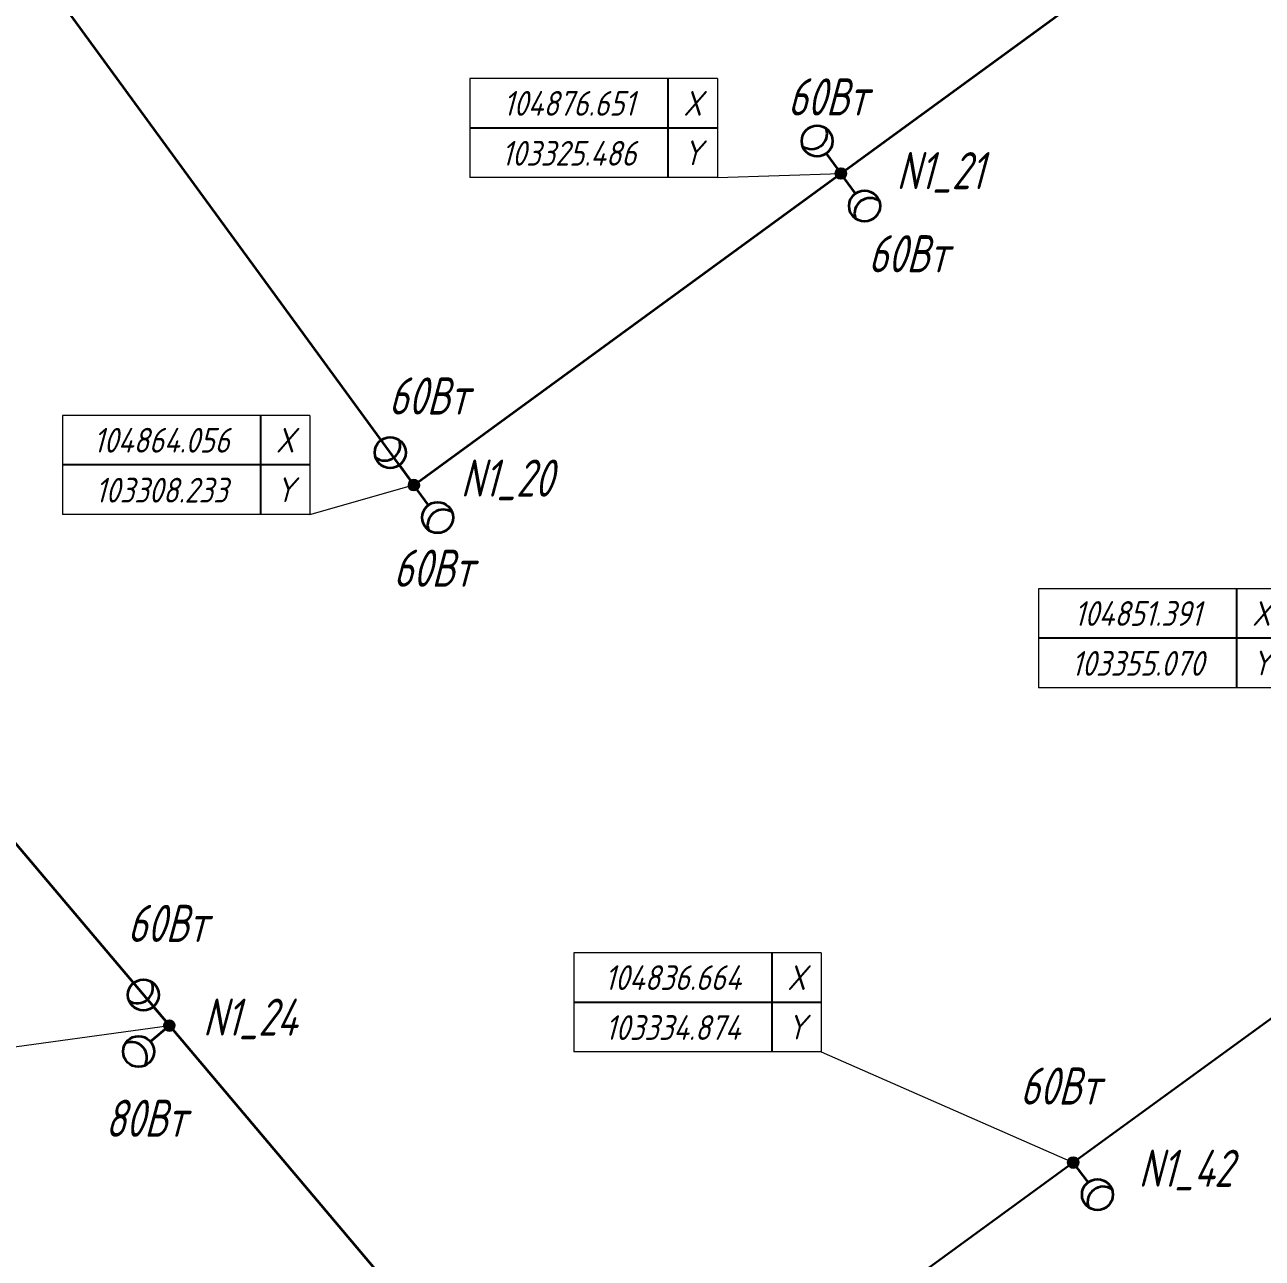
# Model space of a CAD drawing. Header units: millimetres. Extents: x 103224660 to 103518869, y 104697762 to 104995758.
# Drawn here: x 103292506 to 103342513, y 104832794 to 104882664 of the extents above; entities that cross this region are included whole.
import ezdxf
from ezdxf.enums import TextEntityAlignment as Align

# ---------------------------------------------------------------- set-up
doc = ezdxf.new("R2010")
doc.units = ezdxf.units.MM
doc.set_wipeout_variables(frame=1)
doc.layers.add('0 @ 1', color=7, linetype='Continuous')
for name, color, linetype, lineweight in [('ЭО_Воздушная линия', 10, 'Continuous', 35), ('ЭО_Кабельная линия', 3, 'ID_N', 30), ('ЭО_Пл_Опора', 10, 'Continuous', 35), ('ЭО_Пл_Опора_Светильники', 10, 'Continuous', 35), ('ЭО_Пл_Светильники', 10, 'Continuous', 25), ('ЭО_Пл_Светильники_Текст', 10, 'Continuous', 20), ('ЭС_Координата', 7, 'Continuous', 25)]:
    doc.layers.add(name, color=color, linetype=linetype, lineweight=lineweight)
doc.styles.add('ПБГС', font='simplex.shx', dxfattribs={"width": 0.8, "oblique": 15})
doc.linetypes.add('ID_N', pattern='A,0,3,-3,["N",ПБГС,S=1.2,R=0,X=-1,Y=-0.5],-3,6', length=15)

# ---------------------------------------------------------------- blocks, each defined once
blk = doc.blocks.new('промежуточная')
h = blk.add_hatch(color=255)
edge = h.paths.add_edge_path()
edge.add_arc((0, 0), 0.833, 0, 360)
at = {"lineweight": 30}
blk.add_circle((0, 0), 0.833, dxfattribs=at)
blk = doc.blocks.new('*U104')
at = {"layer": 'ЭО_Пл_Светильники'}
blk.add_line((0, 2), (0, 0), dxfattribs=at)
at = {"layer": 'ЭО_Пл_Светильники', "linetype": 'ByBlock', "xscale": 250, "yscale": 250, "zscale": 250}
blk.add_blockref('промежуточная', (0, 0), dxfattribs=at)
at = {"style": 'ПБГС', "oblique": 15, "width": 0.7, "flags": 1}
blk.add_attdef('NAME', (0, -6), '', height=3.5, dxfattribs=at)
at = {"layer": 'ЭО_Пл_Светильники_Текст', "style": 'ПБГС', "oblique": 15, "width": 0.7}
blk.add_attdef('N_PYLON', (1358, -408), '', height=1500, dxfattribs=at)
at = {"layer": 'ЭО_Пл_Светильники_Текст', "style": 'ПБГС', "oblique": 15, "width": 0.7, "flags": 1}
for tag, p in [('TYPE', (0, 0)), ('MANUFACTURER', (0, -12)), ('SPECIFICATION_SECTION', (0, -18)), ('POWER', (0, -24)), ('GROUP', (0, -30))]:
    blk.add_attdef(tag, p, '', height=3.5, dxfattribs=at)
blk = doc.blocks.new('*U20')
at = {"layer": 'ЭО_Пл_Светильники'}
blk.add_line((0, 2), (0, 0), dxfattribs=at)
at = {"layer": 'ЭО_Пл_Светильники', "linetype": 'ByBlock', "xscale": 250, "yscale": 250, "zscale": 250}
blk.add_blockref('промежуточная', (0, 0), dxfattribs=at)
at = {"style": 'ПБГС', "oblique": 15, "width": 0.7, "flags": 1}
blk.add_attdef('NAME', (0, -6), '', height=3.5, dxfattribs=at)
at = {"layer": 'ЭО_Пл_Светильники_Текст', "style": 'ПБГС', "oblique": 15, "width": 0.7}
blk.add_attdef('N_PYLON', (2640, -980), '', height=1500, dxfattribs=at)
at = {"layer": 'ЭО_Пл_Светильники_Текст', "style": 'ПБГС', "oblique": 15, "width": 0.7, "flags": 1}
for tag, p in [('TYPE', (0, 0)), ('MANUFACTURER', (0, -12)), ('SPECIFICATION_SECTION', (0, -18)), ('POWER', (0, -24)), ('GROUP', (0, -30))]:
    blk.add_attdef(tag, p, '', height=3.5, dxfattribs=at)
blk = doc.blocks.new('*U88')
at = {"layer": 'ЭО_Пл_Светильники'}
blk.add_line((0, 2), (0, 0), dxfattribs=at)
at = {"layer": 'ЭО_Пл_Светильники', "linetype": 'ByBlock', "xscale": 250, "yscale": 250, "zscale": 250}
blk.add_blockref('промежуточная', (0, 0), dxfattribs=at)
at = {"style": 'ПБГС', "oblique": 15, "width": 0.7, "flags": 1}
blk.add_attdef('NAME', (0, -6), '', height=3.5, dxfattribs=at)
at = {"layer": 'ЭО_Пл_Светильники_Текст', "style": 'ПБГС', "oblique": 15, "width": 0.7}
blk.add_attdef('N_PYLON', (1889, -470), '', height=1500, dxfattribs=at)
at = {"layer": 'ЭО_Пл_Светильники_Текст', "style": 'ПБГС', "oblique": 15, "width": 0.7, "flags": 1}
for tag, p in [('TYPE', (0, 0)), ('MANUFACTURER', (0, -12)), ('SPECIFICATION_SECTION', (0, -18)), ('POWER', (0, -24)), ('GROUP', (0, -30))]:
    blk.add_attdef(tag, p, '', height=3.5, dxfattribs=at)
blk = doc.blocks.new('*U89')
at = {"layer": 'ЭО_Пл_Светильники'}
blk.add_line((0, 2), (0, 0), dxfattribs=at)
at = {"layer": 'ЭО_Пл_Светильники', "linetype": 'ByBlock', "xscale": 250, "yscale": 250, "zscale": 250}
blk.add_blockref('промежуточная', (0, 0), dxfattribs=at)
at = {"style": 'ПБГС', "oblique": 15, "width": 0.7, "flags": 1}
blk.add_attdef('NAME', (0, -6), '', height=3.5, dxfattribs=at)
at = {"layer": 'ЭО_Пл_Светильники_Текст', "style": 'ПБГС', "oblique": 15, "width": 0.7}
blk.add_attdef('N_PYLON', (2246, -634), '', height=1500, dxfattribs=at)
at = {"layer": 'ЭО_Пл_Светильники_Текст', "style": 'ПБГС', "oblique": 15, "width": 0.7, "flags": 1}
for tag, p in [('TYPE', (0, 0)), ('MANUFACTURER', (0, -12)), ('SPECIFICATION_SECTION', (0, -18)), ('POWER', (0, -24)), ('GROUP', (0, -30))]:
    blk.add_attdef(tag, p, '', height=3.5, dxfattribs=at)
blk = doc.blocks.new('*U204')
at = {"layer": 'ЭО_Пл_Опора_Светильники'}
h = blk.add_hatch(color=256, dxfattribs=at)
h.dxf.hatch_style = 1
h.paths.add_polyline_path([(-161, -117, 1), (161, 117, 1)])
blk.add_line((589, -808), (0, 0), dxfattribs=at)
for centre, radius in [((0, 0), 199), ((957, -1313), 625)]:
    blk.add_circle(centre, radius, dxfattribs=at)
blk.add_arc((1178, -1616), 625, 53.5455, 198.6303, dxfattribs=at)
at = {"style": 'ПБГС', "oblique": 15, "width": 0.7, "flags": 1}
for tag, p, height in [('TYPE', (-1704, -2539), 525000), ('NAME', (0, -3506), 875), ('MANUFACTURER', (0, -5006), 875), ('SPECIFICATION_SECTION', (0, -6506), 875), ('GROUP', (0, -9506), 875)]:
    blk.add_attdef(tag, p, '', height=height, dxfattribs=at)
at = {"layer": 'ЭО_Пл_Светильники_Текст', "style": 'ПБГС', "oblique": 15, "width": 0.7}
blk.add_attdef('POWER', (-834, -4112), '', height=1500, dxfattribs=at)
blk = doc.blocks.new('*U210')
at = {"layer": 'ЭО_Пл_Опора_Светильники'}
h = blk.add_hatch(color=256, dxfattribs=at)
h.dxf.hatch_style = 1
h.paths.add_polyline_path([(161, 117, 1), (-161, -117, 1)])
blk.add_line((-590, 807), (0, 0), dxfattribs=at)
for centre, radius in [((-959, 1312), 625), ((0, 0), 199)]:
    blk.add_circle(centre, radius, dxfattribs=at)
blk.add_arc((-1181, 1614), 625, 233.6397, 18.7245, dxfattribs=at)
at = {"style": 'ПБГС', "oblique": 15, "width": 0.7, "flags": 1}
for tag, p, height in [('TYPE', (-1704, -2539), 525000), ('NAME', (0, -3506), 875), ('MANUFACTURER', (0, -5006), 875), ('SPECIFICATION_SECTION', (0, -6506), 875), ('GROUP', (0, -9506), 875)]:
    blk.add_attdef(tag, p, '', height=height, dxfattribs=at)
at = {"layer": 'ЭО_Пл_Светильники_Текст', "style": 'ПБГС', "oblique": 15, "width": 0.7}
blk.add_attdef('POWER', (-1024, 2851), '', height=1500, dxfattribs=at)
blk = doc.blocks.new('*U207')
at = {"layer": 'ЭО_Пл_Опора_Светильники'}
h = blk.add_hatch(color=256, dxfattribs=at)
h.dxf.hatch_style = 1
h.paths.add_polyline_path([(-128, 152, 1), (128, -152, 1)])
blk.add_line((-765, -644), (0, 0), dxfattribs=at)
for centre, radius in [((0, 0), 199), ((-1244, -1046), 625)]:
    blk.add_circle(centre, radius, dxfattribs=at)
blk.add_arc((-1530, -1287), 625, 327.5295, 112.6143, dxfattribs=at)
at = {"style": 'ПБГС', "oblique": 15, "width": 0.7, "flags": 1}
for tag, p, height in [('TYPE', (-1704, -2539), 525000), ('NAME', (0, -3506), 875), ('MANUFACTURER', (0, -5006), 875), ('SPECIFICATION_SECTION', (0, -6506), 875), ('GROUP', (0, -9506), 875)]:
    blk.add_attdef(tag, p, '', height=height, dxfattribs=at)
at = {"layer": 'ЭО_Пл_Светильники_Текст', "style": 'ПБГС', "oblique": 15, "width": 0.7}
blk.add_attdef('POWER', (-2589, -4496), '', height=1500, dxfattribs=at)
blk = doc.blocks.new('*U206')
at = {"layer": 'ЭО_Пл_Опора_Светильники'}
h = blk.add_hatch(color=256, dxfattribs=at)
h.dxf.hatch_style = 1
h.paths.add_polyline_path([(152, 128, 1), (-152, -128, 1)])
blk.add_line((-646, 764), (0, 0), dxfattribs=at)
for centre, radius in [((-1049, 1241), 625), ((0, 0), 199)]:
    blk.add_circle(centre, radius, dxfattribs=at)
blk.add_arc((-1291, 1527), 625, 237.6665, 22.7513, dxfattribs=at)
at = {"style": 'ПБГС', "oblique": 15, "width": 0.7, "flags": 1}
for tag, p, height in [('TYPE', (-1704, -2539), 525000), ('NAME', (0, -3506), 875), ('MANUFACTURER', (0, -5006), 875), ('SPECIFICATION_SECTION', (0, -6506), 875), ('GROUP', (0, -9506), 875)]:
    blk.add_attdef(tag, p, '', height=height, dxfattribs=at)
at = {"layer": 'ЭО_Пл_Светильники_Текст', "style": 'ПБГС', "oblique": 15, "width": 0.7}
blk.add_attdef('POWER', (-1694, 3384), '', height=1500, dxfattribs=at)
blk = doc.blocks.new('*U208')
at = {"layer": 'ЭО_Пл_Опора_Светильники'}
h = blk.add_hatch(color=256, dxfattribs=at)
h.dxf.hatch_style = 1
h.paths.add_polyline_path([(-161, -117, 1), (161, 117, 1)])
blk.add_line((589, -808), (0, 0), dxfattribs=at)
for centre, radius in [((0, 0), 199), ((957, -1313), 625)]:
    blk.add_circle(centre, radius, dxfattribs=at)
blk.add_arc((1178, -1616), 625, 53.5455, 198.6303, dxfattribs=at)
at = {"style": 'ПБГС', "oblique": 15, "width": 0.7, "flags": 1}
for tag, p, height in [('TYPE', (-1704, -2539), 525000), ('NAME', (0, -3506), 875), ('MANUFACTURER', (0, -5006), 875), ('SPECIFICATION_SECTION', (0, -6506), 875), ('GROUP', (0, -9506), 875)]:
    blk.add_attdef(tag, p, '', height=height, dxfattribs=at)
at = {"layer": 'ЭО_Пл_Светильники_Текст', "style": 'ПБГС', "oblique": 15, "width": 0.7}
blk.add_attdef('POWER', (1103, -3993), '', height=1500, dxfattribs=at)
blk = doc.blocks.new('*U209')
at = {"layer": 'ЭО_Пл_Опора_Светильники'}
h = blk.add_hatch(color=256, dxfattribs=at)
h.dxf.hatch_style = 1
h.paths.add_polyline_path([(161, 117, 1), (-161, -117, 1)])
blk.add_line((-590, 807), (0, 0), dxfattribs=at)
for centre, radius in [((-959, 1312), 625), ((0, 0), 199)]:
    blk.add_circle(centre, radius, dxfattribs=at)
blk.add_arc((-1181, 1614), 625, 233.6397, 18.7245, dxfattribs=at)
at = {"style": 'ПБГС', "oblique": 15, "width": 0.7, "flags": 1}
for tag, p, height in [('TYPE', (-1704, -2539), 525000), ('NAME', (0, -3506), 875), ('MANUFACTURER', (0, -5006), 875), ('SPECIFICATION_SECTION', (0, -6506), 875), ('GROUP', (0, -9506), 875)]:
    blk.add_attdef(tag, p, '', height=height, dxfattribs=at)
at = {"layer": 'ЭО_Пл_Светильники_Текст', "style": 'ПБГС', "oblique": 15, "width": 0.7}
blk.add_attdef('POWER', (-2150, 2346), '', height=1500, dxfattribs=at)
blk = doc.blocks.new('*U216')
at = {"layer": 'ЭО_Пл_Опора_Светильники'}
h = blk.add_hatch(color=256, dxfattribs=at)
h.dxf.hatch_style = 1
h.paths.add_polyline_path([(-159, -120, 1), (159, 120, 1)])
blk.add_line((604, -797), (0, 0), dxfattribs=at)
for centre, radius in [((0, 0), 199), ((981, -1295), 625)]:
    blk.add_circle(centre, radius, dxfattribs=at)
blk.add_arc((1208, -1594), 625, 54.6026, 199.6874, dxfattribs=at)
at = {"style": 'ПБГС', "oblique": 15, "width": 0.7, "flags": 1}
for tag, p, height in [('TYPE', (-1704, -2539), 525000), ('NAME', (0, -3506), 875), ('MANUFACTURER', (0, -5006), 875), ('SPECIFICATION_SECTION', (0, -6506), 875), ('GROUP', (0, -9506), 875)]:
    blk.add_attdef(tag, p, '', height=height, dxfattribs=at)
at = {"layer": 'ЭО_Пл_Светильники_Текст', "style": 'ПБГС', "oblique": 15, "width": 0.7}
blk.add_attdef('POWER', (-2150, 2346), '', height=1500, dxfattribs=at)
blk = doc.blocks.new('*U494')
blk.add_wipeout([(-19.24, -2.63), (-19.24, 5.37), (-39.24, 5.37), (-39.24, -2.63)])
at = {"lineweight": 0}
blk.add_line((-19.24, -2.63), (0, 0), dxfattribs=at)
at = {"color": 0, "lineweight": 0, "transparency": 16777216}
for points in [[(-39.24, 5.37), (-39.24, -2.63), (-39.24, -2.63), (-39.24, -2.63)], [(-19.24, 5.37), (-39.24, 5.37)], [(-19.24, 5.37), (-19.24, -2.63), (-19.24, -2.63), (-19.24, -2.63)], [(-19.24, -2.63), (-39.24, -2.63)]]:
    blk.add_lwpolyline(points, dxfattribs=at)
at = {"transparency": 16777216}
for points in [[(-23.24, 5.37), (-23.24, -2.63)], [(-19.24, 1.37), (-39.24, 1.37)]]:
    blk.add_lwpolyline(points, dxfattribs=at)
at = {"color": 250, "transparency": 16777216, "style": 'ПБГС', "oblique": 15, "width": 0.8, "flags": 8}
for tag, p in [('КООРДИНАТАY', (-31.24, 3.37)), ('КООРДИНАТАX', (-31.24, -0.67))]:
    blk.add_attdef(tag, text='', height=2, dxfattribs=at).set_placement(p, align=Align.MIDDLE_CENTER)
at = {"layer": '0 @ 1', "color": 7, "transparency": 16777216, "char_height": 2, "width": 4, "attachment_point": 5, "style": 'ПБГС'}
for s, insert in [('X', (-21.24, 3.37)), ('Y', (-21.24, -0.63))]:
    blk.add_mtext(s, dxfattribs=dict(at, insert=insert))
blk = doc.blocks.new('*U1392')
at = {"layer": 'ЭС_Координата', "lineweight": 70}
ref = blk.add_blockref('*U494', (103298351, 104842200), dxfattribs=dict(at, xscale=500, yscale=500, zscale=500))
ref.add_attrib('КООРДИНАТАX', '103298.351', dxfattribs={"layer": '0 @ 1', "color": 250, "transparency": 16777216, "height": 1000, "style": 'ПБГС', "oblique": 15, "width": 0.8, "flags": 8}).set_placement((103282729, 104841866), align=Align.MIDDLE_CENTER)
ref.add_attrib('КООРДИНАТАY', '104842.200', dxfattribs={"layer": '0 @ 1', "color": 250, "transparency": 16777216, "height": 1000, "style": 'ПБГС', "oblique": 15, "width": 0.8, "flags": 8}).set_placement((103282729, 104843884), align=Align.MIDDLE_CENTER)
blk = doc.blocks.new('*U503')
blk.add_wipeout([(-8.41, -2.38), (-8.41, 5.62), (-28.41, 5.62), (-28.41, -2.38)])
at = {"lineweight": 0}
blk.add_line((-8.41, -2.38), (0, 0), dxfattribs=at)
at = {"color": 0, "lineweight": 0, "transparency": 16777216}
for points in [[(-28.41, 5.62), (-28.41, -2.38), (-28.41, -2.38), (-28.41, -2.38)], [(-8.41, 5.62), (-28.41, 5.62)], [(-8.41, 5.62), (-8.41, -2.38), (-8.41, -2.38), (-8.41, -2.38)], [(-8.41, -2.38), (-28.41, -2.38)]]:
    blk.add_lwpolyline(points, dxfattribs=at)
at = {"transparency": 16777216}
for points in [[(-12.41, 5.62), (-12.41, -2.38)], [(-8.41, 1.62), (-28.41, 1.62)]]:
    blk.add_lwpolyline(points, dxfattribs=at)
at = {"color": 250, "transparency": 16777216, "style": 'ПБГС', "oblique": 15, "width": 0.8, "flags": 8}
for tag, p in [('КООРДИНАТАY', (-20.41, 3.62)), ('КООРДИНАТАX', (-20.41, -0.42))]:
    blk.add_attdef(tag, text='', height=2, dxfattribs=at).set_placement(p, align=Align.MIDDLE_CENTER)
at = {"layer": '0 @ 1', "color": 7, "transparency": 16777216, "char_height": 2, "width": 4, "attachment_point": 5, "style": 'ПБГС'}
for s, insert in [('X', (-10.41, 3.62)), ('Y', (-10.41, -0.38))]:
    blk.add_mtext(s, dxfattribs=dict(at, insert=insert))
blk = doc.blocks.new('*U1412')
at = {"layer": 'ЭС_Координата', "lineweight": 70}
ref = blk.add_blockref('*U503', (103308233, 104864056), dxfattribs=dict(at, xscale=500, yscale=500, zscale=500))
ref.add_attrib('КООРДИНАТАX', '103308.233', dxfattribs={"layer": '0 @ 1', "color": 250, "transparency": 16777216, "height": 1000, "style": 'ПБГС', "oblique": 15, "width": 0.8, "flags": 8}).set_placement((103298030, 104863846), align=Align.MIDDLE_CENTER)
ref.add_attrib('КООРДИНАТАY', '104864.056', dxfattribs={"layer": '0 @ 1', "color": 250, "transparency": 16777216, "height": 1000, "style": 'ПБГС', "oblique": 15, "width": 0.8, "flags": 8}).set_placement((103298030, 104865865), align=Align.MIDDLE_CENTER)
blk = doc.blocks.new('*U504')
blk.add_wipeout([(-9.98, -0.33), (-9.98, 7.67), (-29.98, 7.67), (-29.98, -0.33)])
at = {"lineweight": 0}
blk.add_line((-9.98, -0.33), (0, 0), dxfattribs=at)
at = {"color": 0, "lineweight": 0, "transparency": 16777216}
for points in [[(-29.98, 7.67), (-29.98, -0.33), (-29.98, -0.33), (-29.98, -0.33)], [(-9.98, 7.67), (-29.98, 7.67)], [(-9.98, 7.67), (-9.98, -0.33), (-9.98, -0.33), (-9.98, -0.33)], [(-9.98, -0.33), (-29.98, -0.33)]]:
    blk.add_lwpolyline(points, dxfattribs=at)
at = {"transparency": 16777216}
for points in [[(-13.98, 7.67), (-13.98, -0.33)], [(-9.98, 3.67), (-29.98, 3.67)]]:
    blk.add_lwpolyline(points, dxfattribs=at)
at = {"color": 250, "transparency": 16777216, "style": 'ПБГС', "oblique": 15, "width": 0.8, "flags": 8}
for tag, p in [('КООРДИНАТАY', (-21.98, 5.67)), ('КООРДИНАТАX', (-21.98, 1.63))]:
    blk.add_attdef(tag, text='', height=2, dxfattribs=at).set_placement(p, align=Align.MIDDLE_CENTER)
at = {"layer": '0 @ 1', "color": 7, "transparency": 16777216, "char_height": 2, "width": 4, "attachment_point": 5, "style": 'ПБГС'}
for s, insert in [('X', (-11.98, 5.67)), ('Y', (-11.98, 1.67))]:
    blk.add_mtext(s, dxfattribs=dict(at, insert=insert))
blk = doc.blocks.new('*U1413')
at = {"layer": 'ЭС_Координата', "lineweight": 70}
ref = blk.add_blockref('*U504', (103325486, 104876651), dxfattribs=dict(at, xscale=500, yscale=500, zscale=500))
ref.add_attrib('КООРДИНАТАX', '103325.486', dxfattribs={"layer": '0 @ 1', "color": 250, "transparency": 16777216, "height": 1000, "style": 'ПБГС', "oblique": 15, "width": 0.8, "flags": 8}).set_placement((103314496, 104877466), align=Align.MIDDLE_CENTER)
ref.add_attrib('КООРДИНАТАY', '104876.651', dxfattribs={"layer": '0 @ 1', "color": 250, "transparency": 16777216, "height": 1000, "style": 'ПБГС', "oblique": 15, "width": 0.8, "flags": 8}).set_placement((103314496, 104879484), align=Align.MIDDLE_CENTER)
blk = doc.blocks.new('*U515')
blk.add_wipeout([(-20.36, 8.95), (-20.36, 16.95), (-40.36, 16.95), (-40.36, 8.95)])
at = {"lineweight": 0}
blk.add_line((-20.36, 8.95), (0, 0), dxfattribs=at)
at = {"color": 0, "lineweight": 0, "transparency": 16777216}
for points in [[(-40.36, 16.95), (-40.36, 8.95), (-40.36, 8.95), (-40.36, 8.95)], [(-20.36, 16.95), (-40.36, 16.95)], [(-20.36, 16.95), (-20.36, 8.95), (-20.36, 8.95), (-20.36, 8.95)], [(-20.36, 8.95), (-40.36, 8.95)]]:
    blk.add_lwpolyline(points, dxfattribs=at)
at = {"transparency": 16777216}
for points in [[(-24.36, 16.95), (-24.36, 8.95)], [(-20.36, 12.95), (-40.36, 12.95)]]:
    blk.add_lwpolyline(points, dxfattribs=at)
at = {"color": 250, "transparency": 16777216, "style": 'ПБГС', "oblique": 15, "width": 0.8, "flags": 8}
for tag, p in [('КООРДИНАТАY', (-32.36, 14.95)), ('КООРДИНАТАX', (-32.36, 10.91))]:
    blk.add_attdef(tag, text='', height=2, dxfattribs=at).set_placement(p, align=Align.MIDDLE_CENTER)
at = {"layer": '0 @ 1', "color": 7, "transparency": 16777216, "char_height": 2, "width": 4, "attachment_point": 5, "style": 'ПБГС'}
for s, insert in [('X', (-22.36, 14.95)), ('Y', (-22.36, 10.95))]:
    blk.add_mtext(s, dxfattribs=dict(at, insert=insert))
blk = doc.blocks.new('*U1424')
at = {"layer": 'ЭС_Координата', "lineweight": 70}
ref = blk.add_blockref('*U515', (103334874, 104836664), dxfattribs=dict(at, xscale=500, yscale=500, zscale=500))
ref.add_attrib('КООРДИНАТАX', '103334.874', dxfattribs={"layer": '0 @ 1', "color": 250, "transparency": 16777216, "height": 1000, "style": 'ПБГС', "oblique": 15, "width": 0.8, "flags": 8}).set_placement((103318694, 104842120), align=Align.MIDDLE_CENTER)
ref.add_attrib('КООРДИНАТАY', '104836.664', dxfattribs={"layer": '0 @ 1', "color": 250, "transparency": 16777216, "height": 1000, "style": 'ПБГС', "oblique": 15, "width": 0.8, "flags": 8}).set_placement((103318694, 104844139), align=Align.MIDDLE_CENTER)
blk = doc.blocks.new('*U516')
blk.add_wipeout([(-23.19, 8.94), (-23.19, 16.94), (-43.19, 16.94), (-43.19, 8.94)])
at = {"lineweight": 0}
blk.add_line((-23.19, 8.94), (0, 0), dxfattribs=at)
at = {"color": 0, "lineweight": 0, "transparency": 16777216}
for points in [[(-43.19, 16.94), (-43.19, 8.94), (-43.19, 8.94), (-43.19, 8.94)], [(-23.19, 16.94), (-43.19, 16.94)], [(-23.19, 16.94), (-23.19, 8.94), (-23.19, 8.94), (-23.19, 8.94)], [(-23.19, 8.94), (-43.19, 8.94)]]:
    blk.add_lwpolyline(points, dxfattribs=at)
at = {"transparency": 16777216}
for points in [[(-27.19, 16.94), (-27.19, 8.94)], [(-23.19, 12.94), (-43.19, 12.94)]]:
    blk.add_lwpolyline(points, dxfattribs=at)
at = {"color": 250, "transparency": 16777216, "style": 'ПБГС', "oblique": 15, "width": 0.8, "flags": 8}
for tag, p in [('КООРДИНАТАY', (-35.19, 14.94)), ('КООРДИНАТАX', (-35.19, 10.9))]:
    blk.add_attdef(tag, text='', height=2, dxfattribs=at).set_placement(p, align=Align.MIDDLE_CENTER)
at = {"layer": '0 @ 1', "color": 7, "transparency": 16777216, "char_height": 2, "width": 4, "attachment_point": 5, "style": 'ПБГС'}
for s, insert in [('X', (-25.19, 14.94)), ('Y', (-25.19, 10.94))]:
    blk.add_mtext(s, dxfattribs=dict(at, insert=insert))
blk = doc.blocks.new('*U1425')
at = {"layer": 'ЭС_Координата', "lineweight": 70}
ref = blk.add_blockref('*U516', (103355070, 104851391), dxfattribs=dict(at, xscale=500, yscale=500, zscale=500))
ref.add_attrib('КООРДИНАТАX', '103355.070', dxfattribs={"layer": '0 @ 1', "color": 250, "transparency": 16777216, "height": 1000, "style": 'ПБГС', "oblique": 15, "width": 0.8, "flags": 8}).set_placement((103337478, 104856842), align=Align.MIDDLE_CENTER)
ref.add_attrib('КООРДИНАТАY', '104851.391', dxfattribs={"layer": '0 @ 1', "color": 250, "transparency": 16777216, "height": 1000, "style": 'ПБГС', "oblique": 15, "width": 0.8, "flags": 8}).set_placement((103337478, 104858861), align=Align.MIDDLE_CENTER)

msp = doc.modelspace()

# ---------------------------------------------------------------- linework, layer by layer
at = {"layer": 'ЭО_Воздушная линия'}
for p, q in [((103325484, 104876651), (103352731, 104896538)), ((103308233, 104864054), (103325484, 104876651))]:
    msp.add_line(p, q, dxfattribs=at)
msp.add_lwpolyline([(103308233, 104864056), (103287821, 104892014)], dxfattribs=at)
at = {"layer": 'ЭО_Кабельная линия'}
msp.add_lwpolyline([(103317166, 104819942), (103320838, 104826423), (103334874, 104836661)], dxfattribs=at)

# ---------------------------------------------------------------- block references
at = {"layer": 'ЭО_Пл_Опора'}
for name, p, values in [('*U89', (103325486, 104876649), {'N_PYLON': 'N1_21'}), ('*U88', (103308233, 104864054), {'N_PYLON': 'N1_20'}), ('*U104', (103298349, 104842200), {'N_PYLON': 'N1_24'}), ('*U20', (103334874, 104836661), {'N_PYLON': 'N1_42'})]:
    msp.add_blockref(name, p, dxfattribs=at).add_auto_attribs(values)
at = {"layer": 'ЭО_Пл_Светильники'}
for name, p, values in [('*U209', (103325486, 104876649), {'POWER': '60Вт'}), ('*U208', (103325486, 104876649), {'POWER': '60Вт'}), ('*U210', (103308233, 104864054), {'POWER': '60Вт'}), ('*U204', (103308233, 104864054), {'POWER': '60Вт'}), ('*U206', (103298349, 104842199), {'POWER': '60Вт'}), ('*U207', (103298349, 104842199), {'POWER': '80Вт'}), ('*U216', (103334874, 104836661), {'POWER': '60Вт'})]:
    msp.add_blockref(name, p, dxfattribs=at).add_auto_attribs(values)
at = {"layer": 'ЭО_Пл_Светильники_Текст'}
msp.add_blockref('*U1425', (0, 0), dxfattribs=at)

# ---------------------------------------------------------------- next in the draw order: block references
for name in ['*U1413', '*U1412', '*U1392', '*U1424']:
    msp.add_blockref(name, (0, 0), dxfattribs=at)

# ---------------------------------------------------------------- next in the draw order: linework, layer by layer
at = {"layer": 'ЭО_Воздушная линия'}
msp.add_line((103317166, 104819942), (103298349, 104842199), dxfattribs=at)
msp.add_lwpolyline([(103280682, 104863101), (103298351, 104842200)], dxfattribs=at)
at = {"layer": 'ЭО_Кабельная линия'}
msp.add_line((103334874, 104836661), (103355071, 104851391), dxfattribs=at)

doc.saveas('drawing.dxf')
